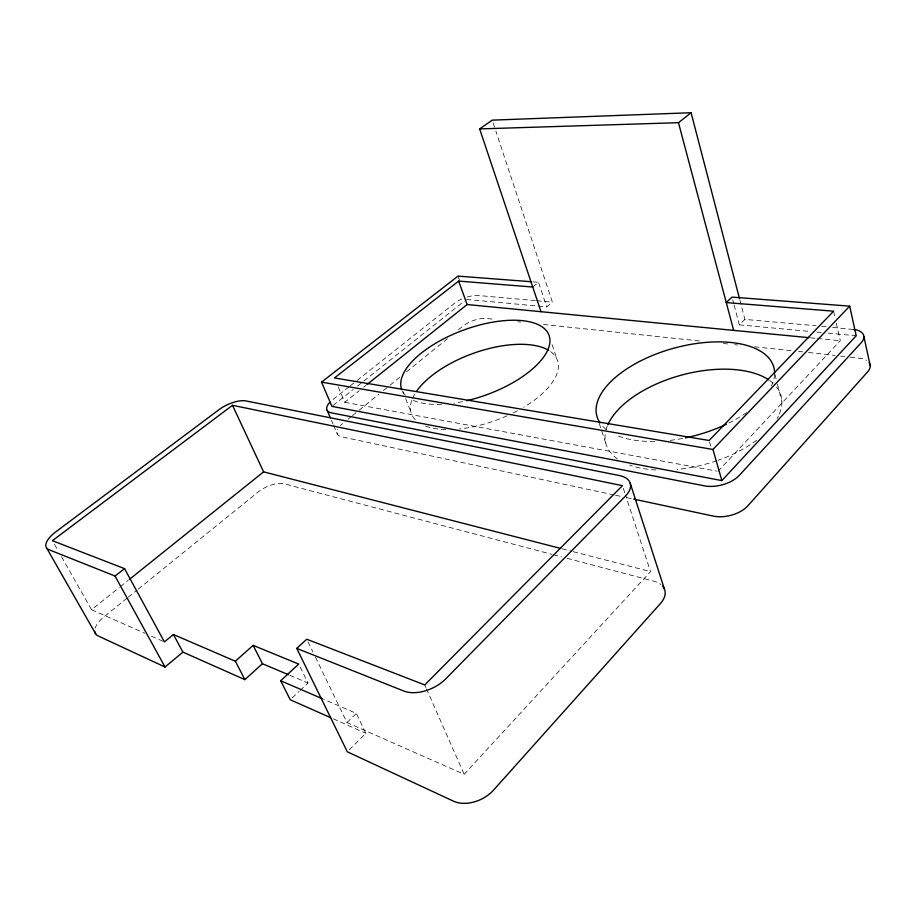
<?xml version="1.0" encoding="UTF-8"?>
<svg xmlns="http://www.w3.org/2000/svg" width="916" height="916" viewBox="0 0 916 916"><rect width="100%" height="100%" fill="white"/><g stroke="black" fill="none" stroke-linecap="round" stroke-linejoin="round"><path stroke-width="0.69" stroke-dasharray="4.58 3.44" d="M315.447 657.173L346.992 722.564L464.172 774.318L650.509 571.595L625.502 495.064M717.995 471.351L840.293 340.718L836.342 323.268M349.248 749.849L365.805 733.269L356.335 713.369L323.726 699.32M346.992 722.564L356.335 713.369M734.094 305.039L739.304 324.859L744.903 319.398L816.03 325.764M292.204 697.878L299.12 691.362M300.105 690.435L308.016 683.004L299.967 666.608M538.276 306.116L546.726 306.906L552.382 302.143L495.831 131.011M532.734 287.029L538.516 282.288L546.726 306.906M127.084 598.148L103.771 617.018A22.694 10.74 -30 0 0 95.149 628.17M128.194 597.243L137.068 590.053M138.179 589.16L258.049 492.075A20.301 9.378 -25.4 0 1 284.281 483.843L551.89 554.329M348.046 419.196L351.355 416.505M352.454 415.612L357.984 411.135M359.083 410.242L378.961 394.143M383.38 390.571L388.911 386.094M390.01 385.201L401.059 376.258M406.578 371.781L447.443 338.691M458.481 329.737L462.901 326.165A17.839 7.442 -20 0 1 486.636 318.482L495.144 319.386M61.487 556.722L91.554 609.724L119.298 587.488M120.408 586.606L128.183 580.378M338.244 386.918L344.748 402.284L359.209 390.731M363.663 387.182L365.885 385.396M333.046 405.502L353.061 389.586M357.515 386.048L464.24 301.192M349.191 386.689L332.394 399.994A19.385 8.347 -22.9 0 0 329.405 402.765M350.313 385.808L355.923 381.365M357.034 380.483L454.519 303.31A17.999 7.213 -20.1 0 1 461.859 298.994M532.872 281.853L538.516 282.288M535.31 300.608L478.438 295.513A17.999 7.213 -20.1 0 0 467.286 296.979M536.742 300.746L552.382 302.143M466.462 299.418L536.868 305.99M739.304 324.859L811.141 331.558M816.774 332.084L822.408 332.611M828.041 333.138L856.208 335.76M810.431 337.821L816.122 338.37M817.541 338.508L840.293 340.718M821.583 326.325L827.137 326.875M832.69 327.436L853.517 329.531M517.826 321.779L520.666 322.077M543.348 324.47L702.137 341.244M723.4 343.5L727.659 343.947M734.747 344.691L737.575 344.989M754.589 346.786L792.867 350.839M798.546 351.435L802.794 351.881M808.462 352.477L835.048 355.431M840.567 356.072L844.701 356.553M850.22 357.194L862.632 358.648A23.621 11.507 -11.6 0 1 866.536 360.366M344.748 402.284L716.587 471.099M614.144 494.949L341.794 436.84A19.202 8.588 -23 0 1 337.66 429.26M615.541 495.247L621.128 496.438M626.716 497.628L633.7 499.117M562.081 548.798L571.744 551.295M573.13 551.65L650.509 571.595M553.264 554.695L561.542 556.882M567.061 558.325L653.967 581.225A26.575 16.328 -16.9 0 1 660.963 584.591M289.788 675.287L308.016 683.004M91.554 609.724L144.9 633.288M151.403 636.162L164.411 641.91M333.229 718.808L365.805 733.269M54.491 544.39L57.994 550.55M308.016 641.795L312.963 652.055M424.749 684.928L425.894 687.515M426.467 688.809L464.172 774.318M331.409 420.284L333.035 424.051M333.573 425.31L337.374 434.092M402.593 391.04L403.613 393.594M405.651 398.7L410.757 411.456M458.023 276.117L459.431 279.998M552.05 344.599L556.894 359.003M493.129 122.87L495.373 129.66M623.315 488.354L625.067 493.724M599.236 423.387L606.094 444.306M709.522 441.821L711.056 447.191M732.697 299.761L733.739 303.723M739.888 300.105L744.903 319.398M774.947 374.484L777.043 382.693M777.386 384.067L781.92 401.872M833.606 311.188L835.129 317.898M340.454 425.528A19.202 8.588 -23 0 1 342.515 423.661M776.585 386.976A90.799 46.132 -15.2 0 1 778.863 415.074M778.325 416.207A90.799 46.132 -15.2 0 1 777.112 418.475M756.685 440.264A90.799 46.132 -15.2 0 1 718.098 460.267M716.781 460.725A90.799 46.132 -15.2 0 1 677.21 469.427M655.993 469.977A90.799 46.132 -15.2 0 1 629.647 465.088M617.476 458.939A90.799 46.132 -15.2 0 1 605.487 432.26M606.06 429.764A90.799 46.132 -15.2 0 1 607.342 425.94M769.692 380.518A90.799 46.132 -15.2 0 1 772.944 383.117M774.57 374.346A91.783 44.964 -15.5 0 1 771.409 386.071M746.506 412.658A91.783 44.964 -15.5 0 1 728.941 422.974M682.58 438.443A91.783 44.964 -15.5 0 1 669.894 440.401M654.562 441.432A91.783 44.964 -15.5 0 1 615.758 435.031M606.3 429.512A91.783 44.964 -15.5 0 1 601.606 425.001M550.653 351.652A77.734 35.335 -20.1 0 1 523.666 407.265M517.311 410.849A77.734 35.335 -20.1 0 1 512.227 413.437M507.12 415.818A77.734 35.335 -20.1 0 1 459.443 428.94M445.783 429.524A77.734 35.335 -20.1 0 1 424.497 425.688M415.177 419.665A77.734 35.335 -20.1 0 1 412.108 399.41M412.589 398.242A77.734 35.335 -20.1 0 1 415.864 392.3M462.488 401.643A78.478 34.339 -20.2 0 1 453.924 403.143M441.501 404.334A78.478 34.339 -20.2 0 1 411.937 399.742M405.41 395.174A78.478 34.339 -20.2 0 1 402.925 392.002"/><path stroke-width="1.37" d="M531.452 281.739L458.023 276.117L321.527 382.121L331.935 406.383L721.865 480.591L856.208 335.76L849.693 306.139L732.01 297.116L726.262 302.566L833.606 311.188L709.133 440.481L334.443 377.953L458.641 281.086L532.734 287.029M321.527 382.121L712.957 449.47L849.693 306.139M330.619 717.652L290.223 699.732L280.685 680.76L298.719 664.077L253.137 645.356L235.355 661.215L173.433 634.525L164.411 641.91L124.565 568.653L52.395 540.692L232.492 405.307L622.433 485.663L424.749 684.928L306.78 639.231L296.761 648.391L347.301 751.796L453.5 801.191A29.644 20.335 -26.2 0 0 493.667 789.981L660.573 603.381A26.575 16.328 -16.9 0 0 664.73 589.973L630.242 483.293M173.433 634.525L182.914 652.123L244.881 679.626L262.445 663.711L288.483 674.737M94.783 631.433A22.694 10.74 -30 0 0 98.161 635.933L165.017 667.02L182.914 652.123M129.293 579.485L263.613 471.855L560.695 548.444M367.007 384.514L467.137 304.536L809.011 337.683M541.024 311.703L479.629 128.916L678.47 122.687L691.088 112.725L739.521 298.731M296.761 648.391L403.796 691.019A31.11 18.938 -25.1 0 0 445.794 678.813L625.479 496.025A27.755 15.045 -17.7 0 0 619.456 475.564L246.015 400.945A20.976 8.473 -24.7 0 0 219.016 409.658L55.773 531.875A23.518 9.755 -28.6 0 0 48.949 549.703L115.004 576.004L124.565 568.653M479.629 128.916L492.236 120.145L691.088 112.725M853.517 329.531L856.3 329.806A23.873 11.221 -12.1 0 1 861.189 342.733L739.361 475.312A25.579 13.9 -14.3 0 1 704.415 485.846L331.478 412.876A19.385 8.347 -22.9 0 1 329.405 402.765M633.7 499.117L713.312 516.097A25.27 14.221 -13.9 0 0 747.868 505.792L867.578 371.942A23.621 11.507 -11.6 0 0 869.124 362.725M280.685 680.76L322.421 698.759M46.682 548.077L95.802 634.09M115.004 576.004L165.017 667.02M235.355 661.215L244.881 679.626M253.137 645.356L262.445 663.711M232.492 405.307L263.613 471.855M327.081 410.254L330.332 417.776M458.641 281.086L467.137 304.536M712.957 449.47L721.865 480.591M678.47 122.687L733.659 330.378M863.88 336.481L870.2 365.576M726.388 424.211A91.783 44.964 -15.5 0 1 685.328 437.894M599.946 422.78A91.783 44.964 -15.5 0 1 672.207 348.653A91.783 44.964 -15.5 0 1 774.604 373.11M607.892 424.669A90.799 46.132 -15.2 0 1 680.233 375.445A90.799 46.132 -15.2 0 1 768.627 379.785M416.677 391.109A77.734 35.335 -20.1 0 1 480.579 350.92A77.734 35.335 -20.1 0 1 548.661 350.336M401.78 389.666A78.478 34.339 -20.2 0 1 469.908 327.882A78.478 34.339 -20.2 0 1 549.932 341.496A78.478 34.339 -20.2 0 1 466.702 400.716M662.623 586.194A26.575 16.328 -16.9 0 1 664.363 588.965"/></g></svg>
